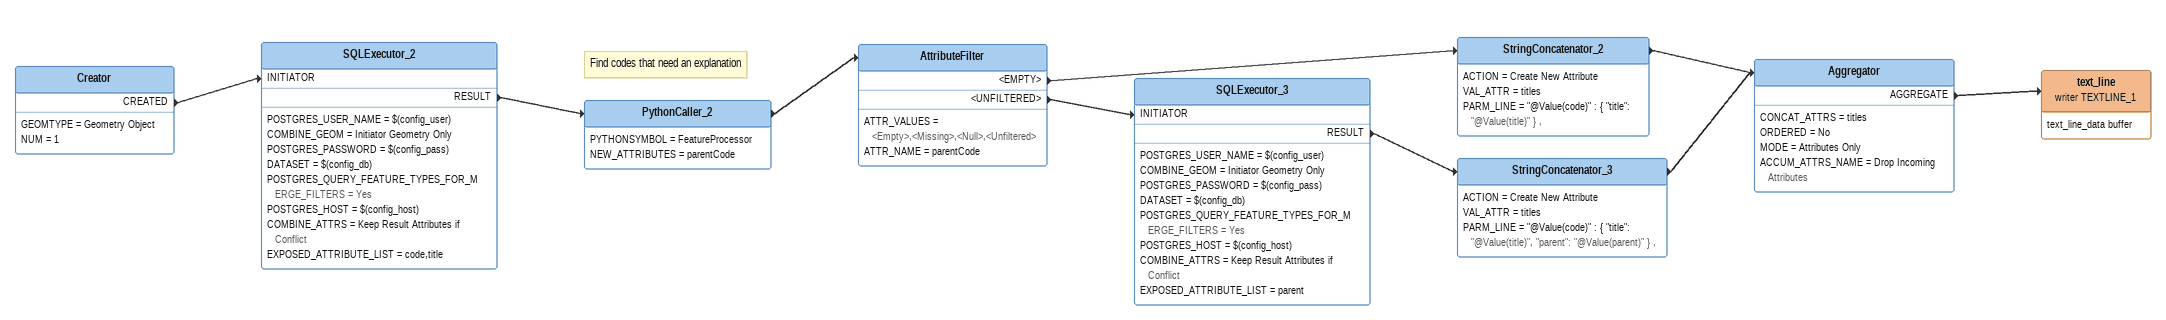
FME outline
Creator
    GEOMTYPE = Geometry Object
    NUM = 1
    CREATED -> SQLExecutor_2 [INITIATOR]
SQLExecutor_2
    POSTGRES_USER_NAME = $(config_user)
    COMBINE_GEOM = Initiator Geometry Only
    POSTGRES_PASSWORD = $(config_pass)
    DATASET = $(config_db)
    POSTGRES_QUERY_FEATURE_TYPES_FOR_MERGE_FILTERS = Yes
    POSTGRES_HOST = $(config_host)
    COMBINE_ATTRS = Keep Result Attributes if Conflict
    EXPOSED_ATTRIBUTE_LIST = code,title
    RESULT -> PythonCaller_2
Note: Find codes that need an explanation
PythonCaller_2
    PYTHONSYMBOL = FeatureProcessor
    NEW_ATTRIBUTES = parentCode
    -> AttributeFilter
AttributeFilter
    ATTR_VALUES = <Empty>,<Missing>,<Null>,<Unfiltered>
    ATTR_NAME = parentCode
    <EMPTY> -> StringConcatenator_2
    <UNFILTERED> -> SQLExecutor_3 [INITIATOR]
StringConcatenator_2
    ACTION = Create New Attribute
    VAL_ATTR = titles
    PARM_LINE = "@Value(code)" : { "title": "@Value(title)" } ,
    -> Aggregator
SQLExecutor_3
    POSTGRES_USER_NAME = $(config_user)
    COMBINE_GEOM = Initiator Geometry Only
    POSTGRES_PASSWORD = $(config_pass)
    DATASET = $(config_db)
    POSTGRES_QUERY_FEATURE_TYPES_FOR_MERGE_FILTERS = Yes
    POSTGRES_HOST = $(config_host)
    COMBINE_ATTRS = Keep Result Attributes if Conflict
    EXPOSED_ATTRIBUTE_LIST = parent
    RESULT -> StringConcatenator_3
StringConcatenator_3
    ACTION = Create New Attribute
    VAL_ATTR = titles
    PARM_LINE = "@Value(code)" : { "title": "@Value(title)", "parent": "@Value(parent)" } ,
    -> Aggregator
Aggregator
    CONCAT_ATTRS = titles
    ORDERED = No
    MODE = Attributes Only
    ACCUM_ATTRS_NAME = Drop Incoming Attributes
    AGGREGATE -> text_line (writer TEXTLINE_1)
text_line (writer TEXTLINE_1)
    attributes: text_line_data buffer
